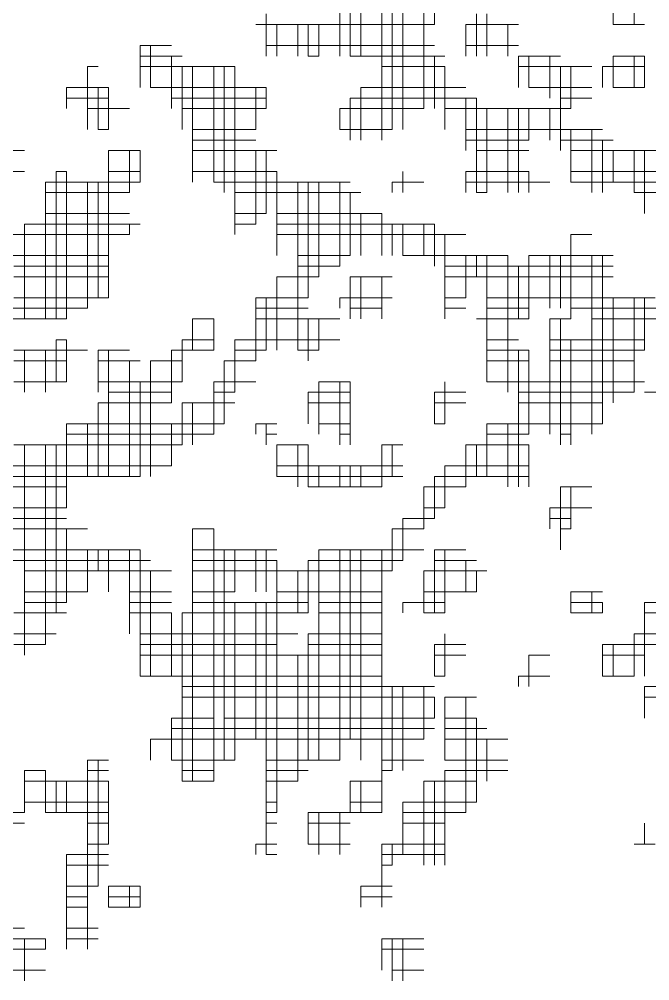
# Model space of a CAD drawing. Header units: millimetres. Extents: x 13268 to 164478, y 289082 to 363688.
# Drawn here: x 80103 to 81355, y 346937 to 348846 of the extents above; entities that cross this region are included whole.
import ezdxf

# ---------------------------------------------------------------- set-up
doc = ezdxf.new("R2010")
doc.units = ezdxf.units.MM

# ---------------------------------------------------------------- blocks, each defined once
blk = doc.blocks.new('A$C010A7659')
at = {"lineweight": 0}
for points in [[(1150.97, 1680.91), (1150.97, 1515.3)], [(1117.85, 1656.07), (1117.85, 1581.54)], [(1126.13, 1656.07), (1126.13, 1581.54)], [(1126.13, 1656.07), (1126.13, 1581.54)], [(1134.41, 1656.07), (1134.41, 1581.54)], [(1192.37, 1647.79), (1192.37, 1606.38)], [(1167.53, 1639.51), (1167.53, 1540.14)], [(1184.09, 1639.51), (1184.09, 1540.14)], [(1349.69, 1639.51), (1349.69, 1606.38)], [(1349.69, 1639.51), (1349.69, 1606.38)], [(1150.97, 1622.94), (1150.97, 1523.58)], [(1159.25, 1622.94), (1159.25, 1523.58)], [(1167.53, 1622.94), (1167.53, 1523.58)], [(1333.13, 1622.94), (1333.13, 1606.38)], [(1059.88, 1614.66), (1059.88, 1581.54)], [(1059.88, 1614.66), (1059.88, 1589.82)], [(1225.49, 1614.66), (1225.49, 1581.54)], [(1233.77, 1614.66), (1233.77, 1581.54)], [(1051.6, 1606.38), (1192.37, 1606.38)], [(1059.88, 1606.38), (1192.37, 1606.38)], [(1068.16, 1606.38), (1068.16, 1581.54)], [(1068.16, 1606.38), (1068.16, 1581.54)], [(1084.72, 1606.38), (1084.72, 1581.54)], [(1093, 1606.38), (1093, 1581.54)], [(1093, 1606.38), (1093, 1581.54)], [(1101.28, 1606.38), (1101.28, 1581.54)], [(1117.85, 1606.38), (1117.85, 1581.54)], [(1217.21, 1606.38), (1217.21, 1581.54)], [(1217.21, 1606.38), (1258.61, 1606.38)], [(1225.49, 1606.38), (1225.49, 1581.54)], [(1225.49, 1606.38), (1250.33, 1606.38)], [(1250.33, 1606.38), (1250.33, 1581.54)], [(1250.33, 1606.38), (1250.33, 1581.54)], [(1333.13, 1606.38), (1357.97, 1606.38)], [(960.52, 1589.82), (960.52, 1556.7)], [(960.52, 1589.82), (960.52, 1573.26)], [(960.52, 1589.82), (985.36, 1589.82)], [(968.8, 1589.82), (968.8, 1556.7)], [(1059.88, 1589.82), (1192.37, 1589.82)], [(1217.21, 1589.82), (1258.61, 1589.82)], [(960.52, 1581.54), (993.64, 1581.54)], [(960.52, 1581.54), (985.36, 1581.54)], [(985.36, 1581.54), (985.36, 1540.14)], [(985.36, 1581.54), (985.36, 1540.14)], [(1093, 1581.54), (1101.28, 1581.54)], [(1126.13, 1581.54), (1200.65, 1581.54)], [(1150.97, 1581.54), (1200.65, 1581.54)], [(1192.37, 1581.54), (1192.37, 1540.14)], [(1192.37, 1581.54), (1192.37, 1540.14)], [(1258.61, 1581.54), (1258.61, 1556.7)], [(1258.61, 1581.54), (1291.73, 1581.54)], [(1258.61, 1581.54), (1283.45, 1581.54)], [(1266.89, 1581.54), (1266.89, 1556.7)], [(1266.89, 1581.54), (1266.89, 1556.7)], [(1283.45, 1581.54), (1283.45, 1548.42)], [(1283.45, 1581.54), (1283.45, 1556.7)], [(1333.13, 1581.54), (1333.13, 1556.7)], [(1333.13, 1581.54), (1357.97, 1581.54)], [(1349.69, 1581.54), (1349.69, 1556.7)], [(1349.69, 1581.54), (1349.69, 1556.7)], [(1349.69, 1581.54), (1357.97, 1581.54)], [(1357.97, 1581.54), (1357.97, 1556.7)], [(919.12, 1573.26), (919.12, 1523.58)], [(919.12, 1573.26), (919.12, 1540.14)], [(919.12, 1573.26), (927.4, 1573.26)], [(960.52, 1573.26), (1035.04, 1573.26)], [(993.64, 1573.26), (993.64, 1523.58)], [(993.64, 1573.26), (993.64, 1540.14)], [(1001.92, 1573.26), (1001.92, 1482.18)], [(1018.48, 1573.26), (1018.48, 1482.18)], [(1018.48, 1573.26), (1018.48, 1482.18)], [(1026.76, 1573.26), (1026.76, 1473.9)], [(1035.04, 1573.26), (1035.04, 1449.06)], [(1150.97, 1573.26), (1200.65, 1573.26)], [(1200.65, 1573.26), (1200.65, 1540.14)], [(1258.61, 1573.26), (1316.57, 1573.26)], [(1291.73, 1573.26), (1291.73, 1507.02)], [(1300.01, 1573.26), (1300.01, 1540.14)], [(1300.01, 1573.26), (1300.01, 1540.14)], [(1324.85, 1573.26), (1324.85, 1556.7)], [(1324.85, 1573.26), (1357.97, 1573.26)], [(902.56, 1556.7), (902.56, 1540.14)], [(902.56, 1556.7), (935.68, 1556.7)], [(902.56, 1556.7), (935.68, 1556.7)], [(927.4, 1556.7), (927.4, 1523.58)], [(935.68, 1556.7), (935.68, 1523.58)], [(968.8, 1556.7), (1059.88, 1556.7)], [(985.36, 1556.7), (1059.88, 1556.7)], [(1035.04, 1556.7), (1035.04, 1440.78)], [(1051.6, 1556.7), (1051.6, 1523.58)], [(1059.88, 1556.7), (1059.88, 1540.14)], [(1134.41, 1556.7), (1134.41, 1515.3)], [(1134.41, 1556.7), (1217.21, 1556.7)], [(1150.97, 1556.7), (1200.65, 1556.7)], [(1200.65, 1556.7), (1200.65, 1523.58)], [(1266.89, 1556.7), (1316.57, 1556.7)], [(1283.45, 1556.7), (1316.57, 1556.7)], [(1333.13, 1556.7), (1357.97, 1556.7)], [(902.56, 1548.42), (935.68, 1548.42)], [(985.36, 1548.42), (1059.88, 1548.42)], [(1126.13, 1548.42), (1126.13, 1515.3)], [(1126.13, 1548.42), (1225.49, 1548.42)], [(1217.21, 1548.42), (1217.21, 1507.02)], [(1225.49, 1548.42), (1225.49, 1473.9)], [(1291.73, 1548.42), (1316.57, 1548.42)], [(919.12, 1540.14), (952.24, 1540.14)], [(919.12, 1540.14), (952.24, 1540.14)], [(935.68, 1540.14), (935.68, 1523.58)], [(993.64, 1540.14), (1059.88, 1540.14)], [(993.64, 1540.14), (1059.88, 1540.14)], [(1117.85, 1540.14), (1117.85, 1523.58)], [(1117.85, 1540.14), (1167.53, 1540.14)], [(1117.85, 1540.14), (1184.09, 1540.14)], [(1126.13, 1540.14), (1126.13, 1523.58)], [(1200.65, 1540.14), (1300.01, 1540.14)], [(1200.65, 1540.14), (1300.01, 1540.14)], [(1225.49, 1540.14), (1225.49, 1473.9)], [(1233.77, 1540.14), (1233.77, 1473.9)], [(1250.33, 1540.14), (1250.33, 1473.9)], [(1250.33, 1540.14), (1250.33, 1473.9)], [(1258.61, 1540.14), (1258.61, 1473.9)], [(1266.89, 1540.14), (1266.89, 1515.3)], [(1266.89, 1540.14), (1266.89, 1515.3)], [(1283.45, 1540.14), (1283.45, 1515.3)], [(1283.45, 1540.14), (1283.45, 1515.3)], [(927.4, 1523.58), (935.68, 1523.58)], [(1001.92, 1523.58), (1051.6, 1523.58)], [(1001.92, 1523.58), (1051.6, 1523.58)], [(1117.85, 1523.58), (1159.25, 1523.58)], [(1126.13, 1523.58), (1150.97, 1523.58)], [(1217.21, 1523.58), (1324.85, 1523.58)], [(1217.21, 1523.58), (1316.57, 1523.58)], [(1300.01, 1523.58), (1300.01, 1482.18)], [(1300.01, 1523.58), (1300.01, 1490.46)], [(1316.57, 1523.58), (1316.57, 1473.9)], [(1001.92, 1515.3), (1051.6, 1515.3)], [(1217.21, 1515.3), (1266.89, 1515.3)], [(1291.73, 1515.3), (1333.13, 1515.3)], [(1324.85, 1515.3), (1324.85, 1482.18)], [(1324.85, 1515.3), (1324.85, 1473.9)], [(836.31, 1507.02), (869.44, 1507.02)], [(935.68, 1507.02), (935.68, 1424.22)], [(935.68, 1507.02), (960.52, 1507.02)], [(952.24, 1507.02), (952.24, 1473.9)], [(952.24, 1507.02), (960.52, 1507.02)], [(960.52, 1507.02), (960.52, 1482.18)], [(1001.92, 1507.02), (1068.16, 1507.02)], [(1001.92, 1507.02), (1051.6, 1507.02)], [(1051.6, 1507.02), (1051.6, 1449.06)], [(1059.88, 1507.02), (1059.88, 1473.9)], [(1059.88, 1507.02), (1059.88, 1457.34)], [(1225.49, 1507.02), (1266.89, 1507.02)], [(1225.49, 1507.02), (1266.89, 1507.02)], [(1300.01, 1507.02), (1399.38, 1507.02)], [(1300.01, 1507.02), (1391.1, 1507.02)], [(1333.13, 1507.02), (1333.13, 1482.18)], [(1349.69, 1507.02), (1349.69, 1473.9)], [(1349.69, 1507.02), (1349.69, 1482.18)], [(1357.97, 1507.02), (1357.97, 1457.34)], [(1357.97, 1507.02), (1357.97, 1457.34)], [(836.31, 1490.46), (869.44, 1490.46)], [(894.28, 1490.46), (894.28, 1374.53)], [(894.28, 1490.46), (902.56, 1490.46)], [(902.56, 1490.46), (902.56, 1424.22)], [(935.68, 1490.46), (935.68, 1391.1)], [(935.68, 1490.46), (960.52, 1490.46)], [(1001.92, 1490.46), (1068.16, 1490.46)], [(1068.16, 1490.46), (1068.16, 1473.9)], [(1167.53, 1490.46), (1167.53, 1473.9)], [(1217.21, 1490.46), (1217.21, 1473.9)], [(1217.21, 1490.46), (1266.89, 1490.46)], [(1266.89, 1490.46), (1266.89, 1473.9)], [(1300.01, 1490.46), (1399.38, 1490.46)], [(886, 1482.18), (886, 1374.53)], [(886, 1482.18), (886, 1457.34)], [(886, 1482.18), (960.52, 1482.18)], [(886, 1482.18), (919.12, 1482.18)], [(902.56, 1482.18), (902.56, 1374.53)], [(919.12, 1482.18), (919.12, 1391.1)], [(919.12, 1482.18), (919.12, 1382.82)], [(927.4, 1482.18), (927.4, 1391.1)], [(927.4, 1482.18), (960.52, 1482.18)], [(1018.48, 1482.18), (1117.85, 1482.18)], [(1026.76, 1482.18), (1126.13, 1482.18)], [(1068.16, 1482.18), (1068.16, 1424.22)], [(1084.72, 1482.18), (1084.72, 1374.53)], [(1093, 1482.18), (1093, 1407.66)], [(1093, 1482.18), (1093, 1391.1)], [(1101.28, 1482.18), (1101.28, 1407.66)], [(1117.85, 1482.18), (1117.85, 1424.22)], [(1117.85, 1482.18), (1117.85, 1415.94)], [(1159.25, 1482.18), (1159.25, 1473.9)], [(1159.25, 1482.18), (1184.09, 1482.18)], [(1159.25, 1482.18), (1184.09, 1482.18)], [(1167.53, 1482.18), (1167.53, 1473.9)], [(1217.21, 1482.18), (1266.89, 1482.18)], [(1217.21, 1482.18), (1283.45, 1482.18)], [(1300.01, 1482.18), (1399.38, 1482.18)], [(1316.57, 1482.18), (1324.85, 1482.18)], [(1349.69, 1482.18), (1415.94, 1482.18)], [(886, 1473.9), (952.24, 1473.9)], [(886, 1473.9), (952.24, 1473.9)], [(1035.04, 1473.9), (1059.88, 1473.9)], [(1035.04, 1473.9), (1126.13, 1473.9)], [(1068.16, 1473.9), (1134.41, 1473.9)], [(1126.13, 1473.9), (1126.13, 1424.22)], [(1126.13, 1473.9), (1126.13, 1424.22)], [(1225.49, 1473.9), (1233.77, 1473.9)], [(1349.69, 1473.9), (1424.22, 1473.9)], [(1357.97, 1473.9), (1382.82, 1473.9)], [(886, 1457.34), (952.24, 1457.34)], [(1035.04, 1457.34), (1059.88, 1457.34)], [(1068.16, 1457.34), (1150.97, 1457.34)], [(1134.41, 1457.34), (1134.41, 1424.22)], [(1150.97, 1457.34), (1150.97, 1424.22)], [(869.44, 1449.06), (869.44, 1374.53)], [(869.44, 1449.06), (960.52, 1449.06)], [(886, 1449.06), (886, 1374.53)], [(886, 1449.06), (960.52, 1449.06)], [(952.24, 1449.06), (952.24, 1440.78)], [(1035.04, 1449.06), (1051.6, 1449.06)], [(1035.04, 1449.06), (1051.6, 1449.06)], [(1068.16, 1449.06), (1192.37, 1449.06)], [(1068.16, 1449.06), (1167.53, 1449.06)], [(1150.97, 1449.06), (1150.97, 1424.22)], [(1159.25, 1449.06), (1159.25, 1424.22)], [(1167.53, 1449.06), (1167.53, 1424.22)], [(1167.53, 1449.06), (1167.53, 1424.22)], [(1184.09, 1449.06), (1184.09, 1424.22)], [(1192.37, 1449.06), (1192.37, 1415.94)], [(852.87, 1440.78), (952.24, 1440.78)], [(1068.16, 1440.78), (1217.21, 1440.78)], [(1192.37, 1440.78), (1192.37, 1415.94)], [(1200.65, 1440.78), (1200.65, 1374.53)], [(1200.65, 1440.78), (1200.65, 1374.53)], [(1300.01, 1440.78), (1300.01, 1374.53)], [(1300.01, 1440.78), (1316.57, 1440.78)], [(852.87, 1424.22), (935.68, 1424.22)], [(852.87, 1424.22), (902.56, 1424.22)], [(902.56, 1424.22), (902.56, 1374.53)], [(902.56, 1424.22), (935.68, 1424.22)], [(1084.72, 1424.22), (1117.85, 1424.22)], [(1084.72, 1424.22), (1126.13, 1424.22)], [(1167.53, 1424.22), (1225.49, 1424.22)], [(1192.37, 1424.22), (1250.33, 1424.22)], [(1217.21, 1424.22), (1217.21, 1391.1)], [(1225.49, 1424.22), (1225.49, 1407.66)], [(1225.49, 1424.22), (1225.49, 1407.66)], [(1233.77, 1424.22), (1233.77, 1391.1)], [(1250.33, 1424.22), (1250.33, 1316.57)], [(1266.89, 1424.22), (1266.89, 1382.82)], [(1266.89, 1424.22), (1266.89, 1374.53)], [(1266.89, 1424.22), (1333.13, 1424.22)], [(1283.45, 1424.22), (1283.45, 1382.82)], [(1283.45, 1424.22), (1283.45, 1382.82)], [(1291.73, 1424.22), (1291.73, 1382.82)], [(1291.73, 1424.22), (1324.85, 1424.22)], [(1300.01, 1424.22), (1300.01, 1374.53)], [(1316.57, 1424.22), (1316.57, 1374.53)], [(1324.85, 1424.22), (1324.85, 1407.66)], [(1324.85, 1424.22), (1324.85, 1291.73)], [(861.15, 1415.94), (935.68, 1415.94)], [(1084.72, 1415.94), (1117.85, 1415.94)], [(1200.65, 1415.94), (1333.13, 1415.94)], [(1250.33, 1415.94), (1250.33, 1316.57)], [(1258.61, 1415.94), (1258.61, 1374.53)], [(861.15, 1407.66), (935.68, 1407.66)], [(861.15, 1407.66), (935.68, 1407.66)], [(1068.16, 1407.66), (1068.16, 1349.69)], [(1068.16, 1407.66), (1068.16, 1357.97)], [(1068.16, 1407.66), (1093, 1407.66)], [(1068.16, 1407.66), (1101.28, 1407.66)], [(1126.13, 1407.66), (1126.13, 1374.53)], [(1126.13, 1407.66), (1126.13, 1374.53)], [(1126.13, 1407.66), (1159.25, 1407.66)], [(1134.41, 1407.66), (1134.41, 1374.53)], [(1134.41, 1407.66), (1150.97, 1407.66)], [(1150.97, 1407.66), (1150.97, 1382.82)], [(1150.97, 1407.66), (1150.97, 1374.53)], [(1200.65, 1407.66), (1225.49, 1407.66)], [(1200.65, 1407.66), (1333.13, 1407.66)], [(1233.77, 1407.66), (1324.85, 1407.66)], [(861.15, 1391.1), (919.12, 1391.1)], [(861.15, 1391.1), (935.68, 1391.1)], [(1051.6, 1391.1), (1051.6, 1341.41)], [(1051.6, 1391.1), (1093, 1391.1)], [(1059.88, 1391.1), (1059.88, 1349.69)], [(1059.88, 1391.1), (1059.88, 1349.69)], [(1059.88, 1391.1), (1093, 1391.1)], [(1117.85, 1391.1), (1117.85, 1382.82)], [(1117.85, 1391.1), (1159.25, 1391.1)], [(1126.13, 1391.1), (1159.25, 1391.1)], [(1200.65, 1391.1), (1217.21, 1391.1)], [(1200.65, 1391.1), (1217.21, 1391.1)], [(1233.77, 1391.1), (1233.77, 1324.85)], [(1233.77, 1391.1), (1366.25, 1391.1)], [(1250.33, 1391.1), (1333.13, 1391.1)], [(1324.85, 1391.1), (1324.85, 1308.29)], [(1333.13, 1391.1), (1333.13, 1308.29)], [(1349.69, 1391.1), (1349.69, 1341.41)], [(1349.69, 1391.1), (1349.69, 1316.57)], [(1357.97, 1391.1), (1357.97, 1357.97)], [(1357.97, 1391.1), (1357.97, 1349.69)], [(836.31, 1382.82), (919.12, 1382.82)], [(1051.6, 1382.82), (1093, 1382.82)], [(1126.13, 1382.82), (1150.97, 1382.82)], [(1200.65, 1382.82), (1217.21, 1382.82)], [(1233.77, 1382.82), (1266.89, 1382.82)], [(1300.01, 1382.82), (1515.3, 1382.82)], [(836.31, 1374.53), (902.56, 1374.53)], [(1001.92, 1374.53), (1001.92, 1349.69)], [(1001.92, 1374.53), (1018.48, 1374.53)], [(1018.48, 1374.53), (1018.48, 1349.69)], [(1051.6, 1374.53), (1117.85, 1374.53)], [(1051.6, 1374.53), (1084.72, 1374.53)], [(1084.72, 1374.53), (1084.72, 1349.69)], [(1093, 1374.53), (1093, 1349.69)], [(1093, 1374.53), (1093, 1341.41)], [(1093, 1374.53), (1101.28, 1374.53)], [(1101.28, 1374.53), (1101.28, 1349.69)], [(1225.49, 1374.53), (1266.89, 1374.53)], [(1233.77, 1374.53), (1258.61, 1374.53)], [(1283.45, 1374.53), (1283.45, 1283.45)], [(1283.45, 1374.53), (1300.01, 1374.53)], [(1291.73, 1374.53), (1291.73, 1275.17)], [(1316.57, 1374.53), (1316.57, 1283.45)], [(1316.57, 1374.53), (1796.83, 1374.53)], [(1324.85, 1374.53), (1763.71, 1374.53)], [(894.28, 1357.97), (894.28, 1324.85)], [(894.28, 1357.97), (902.56, 1357.97)], [(902.56, 1357.97), (902.56, 1324.85)], [(993.64, 1357.97), (993.64, 1341.41)], [(993.64, 1357.97), (993.64, 1324.85)], [(993.64, 1357.97), (1018.48, 1357.97)], [(1035.04, 1357.97), (1035.04, 1324.85)], [(1035.04, 1357.97), (1068.16, 1357.97)], [(1068.16, 1357.97), (1117.85, 1357.97)], [(1233.77, 1357.97), (1258.61, 1357.97)], [(1283.45, 1357.97), (1283.45, 1341.41)], [(1283.45, 1357.97), (1357.97, 1357.97)], [(1300.01, 1357.97), (1300.01, 1283.45)], [(1300.01, 1357.97), (1300.01, 1275.17)], [(861.15, 1349.69), (919.12, 1349.69)], [(869.44, 1349.69), (869.44, 1316.57)], [(886, 1349.69), (886, 1316.57)], [(886, 1349.69), (886, 1316.57)], [(886, 1349.69), (902.56, 1349.69)], [(902.56, 1349.69), (902.56, 1341.41)], [(927.4, 1349.69), (927.4, 1316.57)], [(927.4, 1349.69), (952.24, 1349.69)], [(935.68, 1349.69), (935.68, 1250.33)], [(935.68, 1349.69), (935.68, 1250.33)], [(985.36, 1349.69), (985.36, 1324.85)], [(985.36, 1349.69), (985.36, 1308.29)], [(985.36, 1349.69), (1001.92, 1349.69)], [(985.36, 1349.69), (1018.48, 1349.69)], [(1035.04, 1349.69), (1035.04, 1316.57)], [(1035.04, 1349.69), (1059.88, 1349.69)], [(1035.04, 1349.69), (1059.88, 1349.69)], [(1084.72, 1349.69), (1101.28, 1349.69)], [(1233.77, 1349.69), (1266.89, 1349.69)], [(1233.77, 1349.69), (1266.89, 1349.69)], [(1258.61, 1349.69), (1258.61, 1316.57)], [(1266.89, 1349.69), (1266.89, 1324.85)], [(1283.45, 1349.69), (1357.97, 1349.69)], [(1283.45, 1349.69), (1357.97, 1349.69)], [(861.15, 1341.41), (902.56, 1341.41)], [(927.4, 1341.41), (960.52, 1341.41)], [(952.24, 1341.41), (952.24, 1250.33)], [(968.8, 1341.41), (968.8, 1250.33)], [(968.8, 1341.41), (993.64, 1341.41)], [(1026.76, 1341.41), (1026.76, 1291.73)], [(1026.76, 1341.41), (1051.6, 1341.41)], [(1233.77, 1341.41), (1266.89, 1341.41)], [(1283.45, 1341.41), (1349.69, 1341.41)], [(861.15, 1324.85), (902.56, 1324.85)], [(869.44, 1324.85), (894.28, 1324.85)], [(927.4, 1324.85), (985.36, 1324.85)], [(927.4, 1324.85), (993.64, 1324.85)], [(960.52, 1324.85), (960.52, 1250.33)], [(960.52, 1324.85), (960.52, 1250.33)], [(1018.48, 1324.85), (1018.48, 1291.73)], [(1018.48, 1324.85), (1035.04, 1324.85)], [(1018.48, 1324.85), (1051.6, 1324.85)], [(1101.28, 1324.85), (1101.28, 1283.45)], [(1101.28, 1324.85), (1126.13, 1324.85)], [(1117.85, 1324.85), (1117.85, 1275.17)], [(1117.85, 1324.85), (1117.85, 1275.17)], [(1117.85, 1324.85), (1126.13, 1324.85)], [(1126.13, 1324.85), (1126.13, 1275.17)], [(1200.65, 1324.85), (1200.65, 1291.73)], [(1233.77, 1324.85), (1266.89, 1324.85)], [(1250.33, 1324.85), (1357.97, 1324.85)], [(1266.89, 1324.85), (1266.89, 1283.45)], [(1266.89, 1324.85), (1266.89, 1283.45)], [(1283.45, 1324.85), (1283.45, 1283.45)], [(1283.45, 1324.85), (1357.97, 1324.85)], [(1349.69, 1324.85), (1349.69, 1316.57)], [(935.68, 1316.57), (985.36, 1316.57)], [(935.68, 1316.57), (985.36, 1316.57)], [(1018.48, 1316.57), (1018.48, 1283.45)], [(1018.48, 1316.57), (1035.04, 1316.57)], [(1018.48, 1316.57), (1035.04, 1316.57)], [(1093, 1316.57), (1093, 1291.73)], [(1093, 1316.57), (1126.13, 1316.57)], [(1093, 1316.57), (1126.13, 1316.57)], [(1192.37, 1316.57), (1192.37, 1291.73)], [(1192.37, 1316.57), (1192.37, 1291.73)], [(1192.37, 1316.57), (1217.21, 1316.57)], [(1192.37, 1316.57), (1217.21, 1316.57)], [(1200.65, 1316.57), (1200.65, 1291.73)], [(1258.61, 1316.57), (1258.61, 1242.05)], [(1258.61, 1316.57), (1349.69, 1316.57)], [(1266.89, 1316.57), (1349.69, 1316.57)], [(1357.97, 1316.57), (1399.38, 1316.57)], [(927.4, 1308.29), (927.4, 1250.33)], [(927.4, 1308.29), (985.36, 1308.29)], [(993.64, 1308.29), (993.64, 1275.17)], [(993.64, 1308.29), (1035.04, 1308.29)], [(1001.92, 1308.29), (1001.92, 1275.17)], [(1093, 1308.29), (1126.13, 1308.29)], [(1192.37, 1308.29), (1217.21, 1308.29)], [(1258.61, 1308.29), (1324.85, 1308.29)], [(902.56, 1291.73), (902.56, 1242.05)], [(902.56, 1291.73), (1018.48, 1291.73)], [(919.12, 1291.73), (919.12, 1250.33)], [(919.12, 1291.73), (919.12, 1250.33)], [(919.12, 1291.73), (985.36, 1291.73)], [(985.36, 1291.73), (985.36, 1275.17)], [(985.36, 1291.73), (985.36, 1258.61)], [(993.64, 1291.73), (993.64, 1275.17)], [(993.64, 1291.73), (1026.76, 1291.73)], [(1051.6, 1291.73), (1051.6, 1283.45)], [(1051.6, 1291.73), (1068.16, 1291.73)], [(1051.6, 1291.73), (1068.16, 1291.73)], [(1059.88, 1291.73), (1059.88, 1275.17)], [(1059.88, 1291.73), (1059.88, 1275.17)], [(1101.28, 1291.73), (1126.13, 1291.73)], [(1101.28, 1291.73), (1126.13, 1291.73)], [(1192.37, 1291.73), (1200.65, 1291.73)], [(1233.77, 1291.73), (1233.77, 1250.33)], [(1233.77, 1291.73), (1324.85, 1291.73)], [(1250.33, 1291.73), (1250.33, 1242.05)], [(1250.33, 1291.73), (1250.33, 1242.05)], [(1250.33, 1291.73), (1324.85, 1291.73)], [(902.56, 1283.45), (902.56, 1225.49)], [(902.56, 1283.45), (1018.48, 1283.45)], [(1059.88, 1283.45), (1068.16, 1283.45)], [(1117.85, 1283.45), (1126.13, 1283.45)], [(1233.77, 1283.45), (1266.89, 1283.45)], [(1291.73, 1283.45), (1300.01, 1283.45)], [(861.15, 1275.17), (985.36, 1275.17)], [(869.44, 1275.17), (869.44, 1109.56)], [(886, 1275.17), (886, 1117.84)], [(886, 1275.17), (886, 1117.84)], [(886, 1275.17), (993.64, 1275.17)], [(894.28, 1275.17), (894.28, 1142.69)], [(1068.16, 1275.17), (1068.16, 1250.33)], [(1068.16, 1275.17), (1093, 1275.17)], [(1084.72, 1275.17), (1084.72, 1242.05)], [(1093, 1275.17), (1093, 1242.05)], [(1150.97, 1275.17), (1150.97, 1242.05)], [(1150.97, 1275.17), (1150.97, 1242.05)], [(1150.97, 1275.17), (1167.53, 1275.17)], [(1159.25, 1275.17), (1159.25, 1250.33)], [(1217.21, 1275.17), (1217.21, 1242.05)], [(1217.21, 1275.17), (1266.89, 1275.17)], [(1225.49, 1275.17), (1225.49, 1250.33)], [(1225.49, 1275.17), (1225.49, 1250.33)], [(1225.49, 1275.17), (1266.89, 1275.17)], [(1266.89, 1275.17), (1266.89, 1242.05)], [(786.63, 1258.61), (985.36, 1258.61)], [(1068.16, 1258.61), (1167.53, 1258.61)], [(1093, 1258.61), (1093, 1242.05)], [(1101.28, 1258.61), (1101.28, 1242.05)], [(1117.85, 1258.61), (1117.85, 1242.05)], [(1117.85, 1258.61), (1117.85, 1242.05)], [(1126.13, 1258.61), (1126.13, 1242.05)], [(1126.13, 1258.61), (1126.13, 1242.05)], [(1134.41, 1258.61), (1134.41, 1242.05)], [(1200.65, 1258.61), (1200.65, 1242.05)], [(1200.65, 1258.61), (1266.89, 1258.61)], [(786.63, 1250.33), (919.12, 1250.33)], [(786.63, 1250.33), (960.52, 1250.33)], [(1068.16, 1250.33), (1167.53, 1250.33)], [(1084.72, 1250.33), (1159.25, 1250.33)], [(1192.37, 1250.33), (1192.37, 1217.21)], [(1192.37, 1250.33), (1225.49, 1250.33)], [(1200.65, 1250.33), (1200.65, 1225.49)], [(1200.65, 1250.33), (1266.89, 1250.33)], [(1250.33, 1250.33), (1266.89, 1250.33)], [(753.51, 1242.05), (902.56, 1242.05)], [(770.07, 1242.05), (902.56, 1242.05)], [(1093, 1242.05), (1150.97, 1242.05)], [(1184.09, 1242.05), (1184.09, 1208.93)], [(1184.09, 1242.05), (1200.65, 1242.05)], [(1192.37, 1242.05), (1192.37, 1217.21)], [(1192.37, 1242.05), (1217.21, 1242.05)], [(1291.73, 1242.05), (1291.73, 1192.37)], [(1291.73, 1242.05), (1316.57, 1242.05)], [(1300.01, 1242.05), (1300.01, 1217.21)], [(1300.01, 1242.05), (1300.01, 1208.93)], [(819.75, 1225.49), (902.56, 1225.49)], [(1184.09, 1225.49), (1200.65, 1225.49)], [(1283.45, 1225.49), (1283.45, 1208.93)], [(1283.45, 1225.49), (1316.57, 1225.49)], [(803.19, 1217.21), (902.56, 1217.21)], [(803.19, 1217.21), (902.56, 1217.21)], [(1167.53, 1217.21), (1167.53, 1192.37)], [(1167.53, 1217.21), (1167.53, 1184.09)], [(1167.53, 1217.21), (1192.37, 1217.21)], [(1167.53, 1217.21), (1192.37, 1217.21)], [(1283.45, 1217.21), (1300.01, 1217.21)], [(1283.45, 1217.21), (1300.01, 1217.21)], [(803.19, 1208.93), (919.12, 1208.93)], [(902.56, 1208.93), (902.56, 1159.25)], [(902.56, 1208.93), (902.56, 1150.97)], [(1001.92, 1208.93), (1001.92, 1010.2)], [(1001.92, 1208.93), (1018.48, 1208.93)], [(1018.48, 1208.93), (1018.48, 1051.6)], [(1159.25, 1208.93), (1159.25, 1175.81)], [(1159.25, 1208.93), (1184.09, 1208.93)], [(1291.73, 1208.93), (1300.01, 1208.93)], [(803.19, 1192.37), (960.52, 1192.37)], [(803.19, 1192.37), (935.68, 1192.37)], [(919.12, 1192.37), (919.12, 1159.25)], [(919.12, 1192.37), (919.12, 1159.25)], [(927.4, 1192.37), (927.4, 1175.81)], [(935.68, 1192.37), (935.68, 1159.25)], [(935.68, 1192.37), (935.68, 1175.81)], [(952.24, 1192.37), (952.24, 1126.13)], [(960.52, 1192.37), (960.52, 1093)], [(1001.92, 1192.37), (1068.16, 1192.37)], [(1001.92, 1192.37), (1026.76, 1192.37)], [(1018.48, 1192.37), (1018.48, 1059.88)], [(1026.76, 1192.37), (1026.76, 1059.88)], [(1035.04, 1192.37), (1035.04, 1159.25)], [(1035.04, 1192.37), (1035.04, 1175.81)], [(1051.6, 1192.37), (1051.6, 1159.25)], [(1051.6, 1192.37), (1068.16, 1192.37)], [(1059.88, 1192.37), (1059.88, 1159.25)], [(1059.88, 1192.37), (1059.88, 1159.25)], [(1101.28, 1192.37), (1101.28, 1026.76)], [(1101.28, 1192.37), (1167.53, 1192.37)], [(1117.85, 1192.37), (1117.85, 1026.76)], [(1117.85, 1192.37), (1117.85, 1026.76)], [(1126.13, 1192.37), (1126.13, 1043.32)], [(1126.13, 1192.37), (1126.13, 1043.32)], [(1134.41, 1192.37), (1134.41, 1026.76)], [(1150.97, 1192.37), (1150.97, 1175.81)], [(1150.97, 1192.37), (1150.97, 1084.72)], [(1150.97, 1192.37), (1184.09, 1192.37)], [(1192.37, 1192.37), (1192.37, 1142.69)], [(1192.37, 1192.37), (1217.21, 1192.37)], [(1200.65, 1192.37), (1200.65, 1150.97)], [(1200.65, 1192.37), (1200.65, 1142.69)], [(819.75, 1184.09), (968.8, 1184.09)], [(960.52, 1184.09), (960.52, 1093)], [(1001.92, 1184.09), (1068.16, 1184.09)], [(1068.16, 1184.09), (1068.16, 985.36)], [(1093, 1184.09), (1093, 1150.97)], [(1093, 1184.09), (1093, 1142.69)], [(1093, 1184.09), (1167.53, 1184.09)], [(1192.37, 1184.09), (1192.37, 1142.69)], [(1192.37, 1184.09), (1225.49, 1184.09)], [(1217.21, 1184.09), (1217.21, 1159.25)], [(869.44, 1175.81), (927.4, 1175.81)], [(869.44, 1175.81), (985.36, 1175.81)], [(935.68, 1175.81), (985.36, 1175.81)], [(968.8, 1175.81), (968.8, 1093)], [(1001.92, 1175.81), (1035.04, 1175.81)], [(1001.92, 1175.81), (1159.25, 1175.81)], [(1035.04, 1175.81), (1150.97, 1175.81)], [(1068.16, 1175.81), (1068.16, 1117.84)], [(1084.72, 1175.81), (1084.72, 1142.69)], [(1184.09, 1175.81), (1184.09, 1142.69)], [(1184.09, 1175.81), (1233.77, 1175.81)], [(1192.37, 1175.81), (1225.49, 1175.81)], [(1225.49, 1175.81), (1225.49, 1159.25)], [(1225.49, 1175.81), (1225.49, 1159.25)], [(869.44, 1159.25), (902.56, 1159.25)], [(869.44, 1159.25), (919.12, 1159.25)], [(952.24, 1159.25), (985.36, 1159.25)], [(952.24, 1159.25), (985.36, 1159.25)], [(1001.92, 1159.25), (1035.04, 1159.25)], [(1001.92, 1159.25), (1035.04, 1159.25)], [(1068.16, 1159.25), (1150.97, 1159.25)], [(1068.16, 1159.25), (1150.97, 1159.25)], [(1184.09, 1159.25), (1217.21, 1159.25)], [(1184.09, 1159.25), (1225.49, 1159.25)], [(1300.01, 1159.25), (1300.01, 1142.69)], [(1300.01, 1159.25), (1324.85, 1159.25)], [(1316.57, 1159.25), (1316.57, 1142.69)], [(869.44, 1150.97), (902.56, 1150.97)], [(952.24, 1150.97), (985.36, 1150.97)], [(1001.92, 1150.97), (1093, 1150.97)], [(1035.04, 1150.97), (1035.04, 1043.32)], [(1035.04, 1150.97), (1035.04, 1026.76)], [(1051.6, 1150.97), (1051.6, 1043.32)], [(1059.88, 1150.97), (1059.88, 952.24)], [(1059.88, 1150.97), (1059.88, 1043.32)], [(1101.28, 1150.97), (1150.97, 1150.97)], [(1167.53, 1150.97), (1167.53, 1142.69)], [(1167.53, 1150.97), (1200.65, 1150.97)], [(1300.01, 1150.97), (1300.01, 1142.69)], [(1300.01, 1150.97), (1324.85, 1150.97)], [(1324.85, 1150.97), (1324.85, 1142.69)], [(1357.97, 1150.97), (1357.97, 1109.56)], [(1357.97, 1150.97), (1399.38, 1150.97)], [(861.15, 1142.69), (894.28, 1142.69)], [(869.44, 1142.69), (902.56, 1142.69)], [(952.24, 1142.69), (985.36, 1142.69)], [(952.24, 1142.69), (985.36, 1142.69)], [(985.36, 1142.69), (985.36, 1093)], [(993.64, 1142.69), (993.64, 1010.2)], [(993.64, 1142.69), (993.64, 1093)], [(993.64, 1142.69), (1084.72, 1142.69)], [(1001.92, 1142.69), (1093, 1142.69)], [(1101.28, 1142.69), (1150.97, 1142.69)], [(1101.28, 1142.69), (1150.97, 1142.69)], [(1184.09, 1142.69), (1200.65, 1142.69)], [(1300.01, 1142.69), (1324.85, 1142.69)], [(1357.97, 1142.69), (1357.97, 1093)], [(1357.97, 1142.69), (1391.1, 1142.69)], [(1357.97, 1142.69), (1399.38, 1142.69)], [(861.15, 1126.13), (894.28, 1126.13)], [(960.52, 1126.13), (1084.72, 1126.13)], [(985.36, 1126.13), (985.36, 1093)], [(1093, 1126.13), (1093, 1026.76)], [(1093, 1126.13), (1150.97, 1126.13)], [(1200.65, 1126.13), (1200.65, 1093)], [(1349.69, 1126.13), (1349.69, 1093)], [(1349.69, 1126.13), (1382.82, 1126.13)], [(861.15, 1117.84), (886, 1117.84)], [(869.44, 1117.84), (886, 1117.84)], [(960.52, 1117.84), (1068.16, 1117.84)], [(960.52, 1117.84), (1068.16, 1117.84)], [(1093, 1117.84), (1093, 1026.76)], [(1093, 1117.84), (1150.97, 1117.84)], [(1093, 1117.84), (1150.97, 1117.84)], [(1192.37, 1117.84), (1192.37, 1093)], [(1192.37, 1117.84), (1192.37, 1093)], [(1192.37, 1117.84), (1217.21, 1117.84)], [(1192.37, 1117.84), (1217.21, 1117.84)], [(1200.65, 1117.84), (1200.65, 1093)], [(1324.85, 1117.84), (1324.85, 1093)], [(1324.85, 1117.84), (1324.85, 1093)], [(1324.85, 1117.84), (1366.25, 1117.84)], [(1333.13, 1117.84), (1333.13, 1093)], [(1333.13, 1117.84), (1382.82, 1117.84)], [(1349.69, 1117.84), (1349.69, 1093)], [(960.52, 1109.56), (1150.97, 1109.56)], [(1068.16, 1109.56), (1068.16, 993.64)], [(1084.72, 1109.56), (1084.72, 1010.2)], [(1192.37, 1109.56), (1217.21, 1109.56)], [(1266.89, 1109.56), (1266.89, 1084.72)], [(1266.89, 1109.56), (1266.89, 1084.72)], [(1266.89, 1109.56), (1283.45, 1109.56)], [(1324.85, 1109.56), (1357.97, 1109.56)], [(960.52, 1093), (1150.97, 1093)], [(993.64, 1093), (1150.97, 1093)], [(1192.37, 1093), (1200.65, 1093)], [(1258.61, 1093), (1258.61, 1084.72)], [(1258.61, 1093), (1283.45, 1093)], [(1266.89, 1093), (1283.45, 1093)], [(1324.85, 1093), (1349.69, 1093)], [(993.64, 1084.72), (1150.97, 1084.72)], [(993.64, 1084.72), (1150.97, 1084.72)], [(1150.97, 1084.72), (1150.97, 1010.2)], [(1150.97, 1084.72), (1192.37, 1084.72)], [(1159.25, 1084.72), (1159.25, 1018.48)], [(1167.53, 1084.72), (1167.53, 1018.48)], [(1167.53, 1084.72), (1167.53, 1018.48)], [(1184.09, 1084.72), (1184.09, 1043.32)], [(1357.97, 1084.72), (1357.97, 1059.88)], [(1357.97, 1084.72), (1399.38, 1084.72)], [(993.64, 1076.44), (993.64, 1018.48)], [(993.64, 1076.44), (1192.37, 1076.44)], [(1150.97, 1076.44), (1150.97, 985.36)], [(1192.37, 1076.44), (1192.37, 1059.88)], [(1200.65, 1076.44), (1200.65, 1026.76)], [(1200.65, 1076.44), (1225.49, 1076.44)], [(1217.21, 1076.44), (1217.21, 985.36)], [(1357.97, 1076.44), (1415.94, 1076.44)], [(985.36, 1059.88), (985.36, 1026.76)], [(985.36, 1059.88), (1018.48, 1059.88)], [(993.64, 1059.88), (1018.48, 1059.88)], [(1026.76, 1059.88), (1026.76, 1026.76)], [(1026.76, 1059.88), (1192.37, 1059.88)], [(1035.04, 1059.88), (1192.37, 1059.88)], [(1200.65, 1059.88), (1225.49, 1059.88)], [(1200.65, 1059.88), (1225.49, 1059.88)], [(1225.49, 1059.88), (1225.49, 993.64)], [(985.36, 1051.6), (985.36, 1026.76)], [(985.36, 1051.6), (1018.48, 1051.6)], [(1018.48, 1051.6), (1018.48, 1018.48)], [(1018.48, 1051.6), (1192.37, 1051.6)], [(1200.65, 1051.6), (1233.77, 1051.6)], [(1225.49, 1051.6), (1225.49, 1010.2)], [(968.8, 1043.32), (968.8, 1026.76)], [(968.8, 1043.32), (1035.04, 1043.32)], [(968.8, 1043.32), (1018.48, 1043.32)], [(1018.48, 1043.32), (1018.48, 1010.2)], [(1018.48, 1043.32), (1184.09, 1043.32)], [(1059.88, 1043.32), (1126.13, 1043.32)], [(1134.41, 1043.32), (1184.09, 1043.32)], [(1200.65, 1043.32), (1250.33, 1043.32)], [(1200.65, 1043.32), (1233.77, 1043.32)], [(1233.77, 1043.32), (1233.77, 1010.2)], [(919.12, 1026.76), (919.12, 927.4)], [(919.12, 1026.76), (935.68, 1026.76)], [(927.4, 1026.76), (927.4, 927.4)], [(985.36, 1026.76), (1035.04, 1026.76)], [(993.64, 1026.76), (1026.76, 1026.76)], [(1059.88, 1026.76), (1093, 1026.76)], [(1059.88, 1026.76), (1117.85, 1026.76)], [(1150.97, 1026.76), (1184.09, 1026.76)], [(1150.97, 1026.76), (1184.09, 1026.76)], [(1200.65, 1026.76), (1250.33, 1026.76)], [(1217.21, 1026.76), (1250.33, 1026.76)], [(869.44, 1018.48), (869.44, 985.36)], [(869.44, 1018.48), (886, 1018.48)], [(886, 1018.48), (886, 985.36)], [(919.12, 1018.48), (919.12, 977.08)], [(919.12, 1018.48), (935.68, 1018.48)], [(993.64, 1018.48), (1018.48, 1018.48)], [(1059.88, 1018.48), (1093, 1018.48)], [(1150.97, 1018.48), (1159.25, 1018.48)], [(1200.65, 1018.48), (1200.65, 985.36)], [(1200.65, 1018.48), (1250.33, 1018.48)], [(869.44, 1010.2), (935.68, 1010.2)], [(869.44, 1010.2), (902.56, 1010.2)], [(886, 1010.2), (886, 985.36)], [(894.28, 1010.2), (894.28, 985.36)], [(902.56, 1010.2), (902.56, 985.36)], [(902.56, 1010.2), (902.56, 985.36)], [(902.56, 1010.2), (935.68, 1010.2)], [(935.68, 1010.2), (935.68, 960.52)], [(993.64, 1010.2), (1018.48, 1010.2)], [(1059.88, 1010.2), (1084.72, 1010.2)], [(1059.88, 1010.2), (1084.72, 1010.2)], [(1126.13, 1010.2), (1126.13, 985.36)], [(1126.13, 1010.2), (1126.13, 985.36)], [(1126.13, 1010.2), (1150.97, 1010.2)], [(1126.13, 1010.2), (1150.97, 1010.2)], [(1134.41, 1010.2), (1134.41, 985.36)], [(1184.09, 1010.2), (1184.09, 943.96)], [(1184.09, 1010.2), (1225.49, 1010.2)], [(1192.37, 1010.2), (1192.37, 943.96)], [(1192.37, 1010.2), (1192.37, 943.96)], [(1200.65, 1010.2), (1200.65, 943.96)], [(1200.65, 1010.2), (1225.49, 1010.2)], [(869.44, 993.64), (935.68, 993.64)], [(1059.88, 993.64), (1068.16, 993.64)], [(1126.13, 993.64), (1150.97, 993.64)], [(1167.53, 993.64), (1167.53, 952.24)], [(1167.53, 993.64), (1167.53, 985.36)], [(1167.53, 993.64), (1225.49, 993.64)], [(836.31, 985.36), (869.44, 985.36)], [(886, 985.36), (935.68, 985.36)], [(919.12, 985.36), (935.68, 985.36)], [(1059.88, 985.36), (1068.16, 985.36)], [(1059.88, 985.36), (1068.16, 985.36)], [(1093, 985.36), (1093, 960.52)], [(1093, 985.36), (1126.13, 985.36)], [(1101.28, 985.36), (1101.28, 952.24)], [(1117.85, 985.36), (1117.85, 960.52)], [(1117.85, 985.36), (1117.85, 952.24)], [(1126.13, 985.36), (1150.97, 985.36)], [(1167.53, 985.36), (1200.65, 985.36)], [(1167.53, 985.36), (1217.21, 985.36)], [(836.31, 977.08), (869.44, 977.08)], [(919.12, 977.08), (935.68, 977.08)], [(1059.88, 977.08), (1059.88, 952.24)], [(1059.88, 977.08), (1068.16, 977.08)], [(1093, 977.08), (1126.13, 977.08)], [(1167.53, 977.08), (1200.65, 977.08)], [(1357.97, 977.08), (1357.97, 960.52)], [(919.12, 960.52), (935.68, 960.52)], [(919.12, 960.52), (935.68, 960.52)], [(1051.6, 960.52), (1051.6, 952.24)], [(1051.6, 960.52), (1068.16, 960.52)], [(1051.6, 960.52), (1068.16, 960.52)], [(1093, 960.52), (1126.13, 960.52)], [(1101.28, 960.52), (1117.85, 960.52)], [(1150.97, 960.52), (1150.97, 910.84)], [(1150.97, 960.52), (1150.97, 910.84)], [(1150.97, 960.52), (1200.65, 960.52)], [(1159.25, 960.52), (1159.25, 943.96)], [(1167.53, 960.52), (1167.53, 952.24)], [(1167.53, 960.52), (1200.65, 960.52)], [(1349.69, 960.52), (1366.25, 960.52)], [(902.56, 952.24), (902.56, 877.72)], [(902.56, 952.24), (935.68, 952.24)], [(902.56, 952.24), (935.68, 952.24)], [(919.12, 952.24), (919.12, 877.72)], [(1059.88, 952.24), (1068.16, 952.24)], [(1150.97, 952.24), (1167.53, 952.24)], [(1150.97, 952.24), (1200.65, 952.24)], [(1184.09, 952.24), (1200.65, 952.24)], [(902.56, 943.96), (935.68, 943.96)], [(1150.97, 943.96), (1159.25, 943.96)], [(902.56, 927.4), (902.56, 886)], [(902.56, 927.4), (919.12, 927.4)], [(902.56, 927.4), (927.4, 927.4)], [(935.68, 927.4), (935.68, 910.84)], [(935.68, 927.4), (935.68, 910.84)], [(935.68, 927.4), (960.52, 927.4)], [(952.24, 927.4), (952.24, 910.84)], [(960.52, 927.4), (960.52, 910.84)], [(1134.41, 927.4), (1134.41, 910.84)], [(1134.41, 927.4), (1159.25, 927.4)], [(1134.41, 927.4), (1159.25, 927.4)], [(902.56, 919.12), (919.12, 919.12)], [(935.68, 919.12), (960.52, 919.12)], [(1134.41, 919.12), (1159.25, 919.12)], [(902.56, 910.84), (919.12, 910.84)], [(902.56, 910.84), (919.12, 910.84)], [(935.68, 910.84), (960.52, 910.84)], [(828.03, 894.28), (869.44, 894.28)], [(902.56, 894.28), (927.4, 894.28)], [(919.12, 894.28), (919.12, 886)], [(836.31, 886), (886, 886)], [(836.31, 886), (886, 886)], [(869.44, 886), (869.44, 852.87)], [(886, 886), (886, 877.72)], [(902.56, 886), (919.12, 886)], [(902.56, 886), (927.4, 886)], [(1150.97, 886), (1150.97, 861.15)], [(1150.97, 886), (1184.09, 886)], [(1159.25, 886), (1159.25, 852.87)], [(1167.53, 886), (1167.53, 852.87)], [(1167.53, 886), (1167.53, 852.87)], [(828.03, 877.72), (886, 877.72)], [(836.31, 877.72), (886, 877.72)], [(1150.97, 877.72), (1184.09, 877.72)], [(1150.97, 877.72), (1184.09, 877.72)], [(828.03, 861.15), (886, 861.15)], [(1159.25, 861.15), (1184.09, 861.15)]]:
    blk.add_lwpolyline(points, dxfattribs=at)
blk = doc.blocks.new('A$C450614AE')
at = {"xscale": 1.5, "yscale": 1.5, "zscale": 1.5}
blk.add_blockref('A$C010A7659', (0, 0), dxfattribs=at)

msp = doc.modelspace()

# ---------------------------------------------------------------- block references
at = {"xscale": 1.68, "yscale": 1.68, "zscale": 1.68}
msp.add_blockref('A$C450614AE', (77922.1, 344787.3), dxfattribs=at)

doc.saveas('drawing.dxf')
